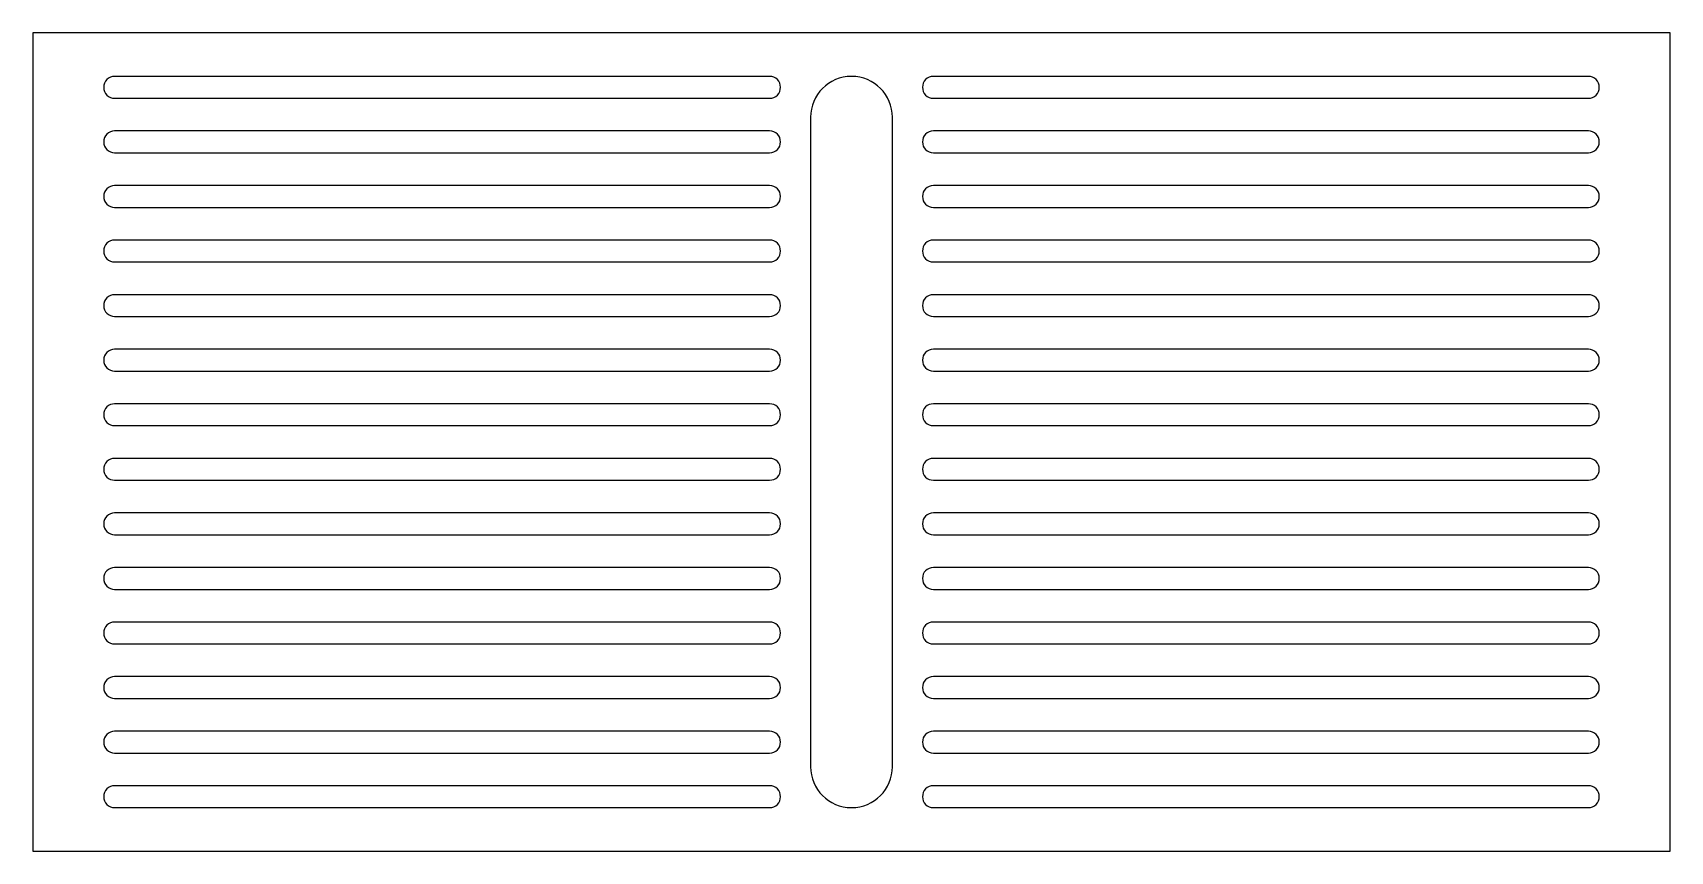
# Model space of a CAD drawing. Header units: millimetres. Extents: x -150 to 150, y -75 to 75.
import ezdxf

# ---------------------------------------------------------------- set-up
doc = ezdxf.new("R2010")
doc.units = ezdxf.units.MM

msp = doc.modelspace()

# ---------------------------------------------------------------- linework, layer by layer
at = {"color": 7, "linetype": 'Continuous', "lineweight": 25}
for p, q in [((150, 75), (-150, 75)), ((-150, 75), (-150, -75)), ((150, -75), (150, 75)), ((-15, 67), (-135, 67)), ((135, 67), (15, 67)), ((-135, 63), (-15, 63)), ((15, 63), (135, 63)), ((-15, 57), (-135, 57)), ((-7.5, 59.5), (-7.5, -59.5)), ((7.5, -59.5), (7.5, 59.5)), ((135, 57), (15, 57)), ((-135, 53), (-15, 53)), ((15, 53), (135, 53)), ((-15, 47), (-135, 47)), ((135, 47), (15, 47)), ((-135, 43), (-15, 43)), ((15, 43), (135, 43)), ((-15, 37), (-135, 37)), ((135, 37), (15, 37)), ((-135, 33), (-15, 33)), ((15, 33), (135, 33)), ((-15, 27), (-135, 27)), ((135, 27), (15, 27)), ((-135, 23), (-15, 23)), ((15, 23), (135, 23)), ((-15, 17), (-135, 17)), ((135, 17), (15, 17)), ((-135, 13), (-15, 13)), ((15, 13), (135, 13)), ((-15, 7), (-135, 7)), ((135, 7), (15, 7)), ((-135, 3), (-15, 3)), ((15, 3), (135, 3)), ((-15, -3), (-135, -3)), ((135, -3), (15, -3)), ((-135, -7), (-15, -7)), ((15, -7), (135, -7)), ((-15, -13), (-135, -13)), ((135, -13), (15, -13)), ((-135, -17), (-15, -17)), ((15, -17), (135, -17)), ((-15, -23), (-135, -23)), ((135, -23), (15, -23)), ((-135, -27), (-15, -27)), ((15, -27), (135, -27)), ((-15, -33), (-135, -33)), ((135, -33), (15, -33)), ((-135, -37), (-15, -37)), ((15, -37), (135, -37)), ((-15, -43), (-135, -43)), ((135, -43), (15, -43)), ((-135, -47), (-15, -47)), ((15, -47), (135, -47)), ((-15, -53), (-135, -53)), ((135, -53), (15, -53)), ((-135, -57), (-15, -57)), ((15, -57), (135, -57)), ((-15, -63), (-135, -63)), ((135, -63), (15, -63)), ((-135, -67), (-15, -67)), ((15, -67), (135, -67)), ((-150, -75), (150, -75))]:
    msp.add_line(p, q, dxfattribs=at)
for centre, radius, start, end in [((-135, 65), 2, 90, 270), ((-15, 65), 2, 270, 90), ((0, 59.5), 7.5, 0, 180), ((15, 65), 2, 90, 270), ((135, 65), 2, 270, 90), ((-135, 55), 2, 90, 270), ((-15, 55), 2, 270, 90), ((15, 55), 2, 90, 270), ((135, 55), 2, 270, 90), ((-135, 45), 2, 90, 270), ((-15, 45), 2, 270, 90), ((15, 45), 2, 90, 270), ((135, 45), 2, 270, 90), ((-135, 35), 2, 90, 270), ((-15, 35), 2, 270, 90), ((15, 35), 2, 90, 270), ((135, 35), 2, 270, 90), ((-135, 25), 2, 90, 270), ((-15, 25), 2, 270, 90), ((15, 25), 2, 90, 270), ((135, 25), 2, 270, 90), ((-135, 15), 2, 90, 270), ((-15, 15), 2, 270, 90), ((15, 15), 2, 90, 270), ((135, 15), 2, 270, 90), ((-135, 5), 2, 90, 270), ((-15, 5), 2, 270, 90), ((15, 5), 2, 90, 270), ((135, 5), 2, 270, 90), ((-135, -5), 2, 90, 270), ((-15, -5), 2, 270, 90), ((15, -5), 2, 90, 270), ((135, -5), 2, 270, 90), ((-135, -15), 2, 90, 270), ((-15, -15), 2, 270, 90), ((15, -15), 2, 90, 270), ((135, -15), 2, 270, 90), ((-135, -25), 2, 90, 270), ((-15, -25), 2, 270, 90), ((15, -25), 2, 90, 270), ((135, -25), 2, 270, 90), ((-135, -35), 2, 90, 270), ((-15, -35), 2, 270, 90), ((15, -35), 2, 90, 270), ((135, -35), 2, 270, 90), ((-135, -45), 2, 90, 270), ((-15, -45), 2, 270, 90), ((15, -45), 2, 90, 270), ((135, -45), 2, 270, 90), ((-135, -55), 2, 90, 270), ((-15, -55), 2, 270, 90), ((15, -55), 2, 90, 270), ((135, -55), 2, 270, 90), ((0, -59.5), 7.5, 180, 0), ((-135, -65), 2, 90, 270), ((-15, -65), 2, 270, 90), ((15, -65), 2, 90, 270), ((135, -65), 2, 270, 90)]:
    msp.add_arc(centre, radius, start, end, dxfattribs=at)

doc.saveas('drawing.dxf')
